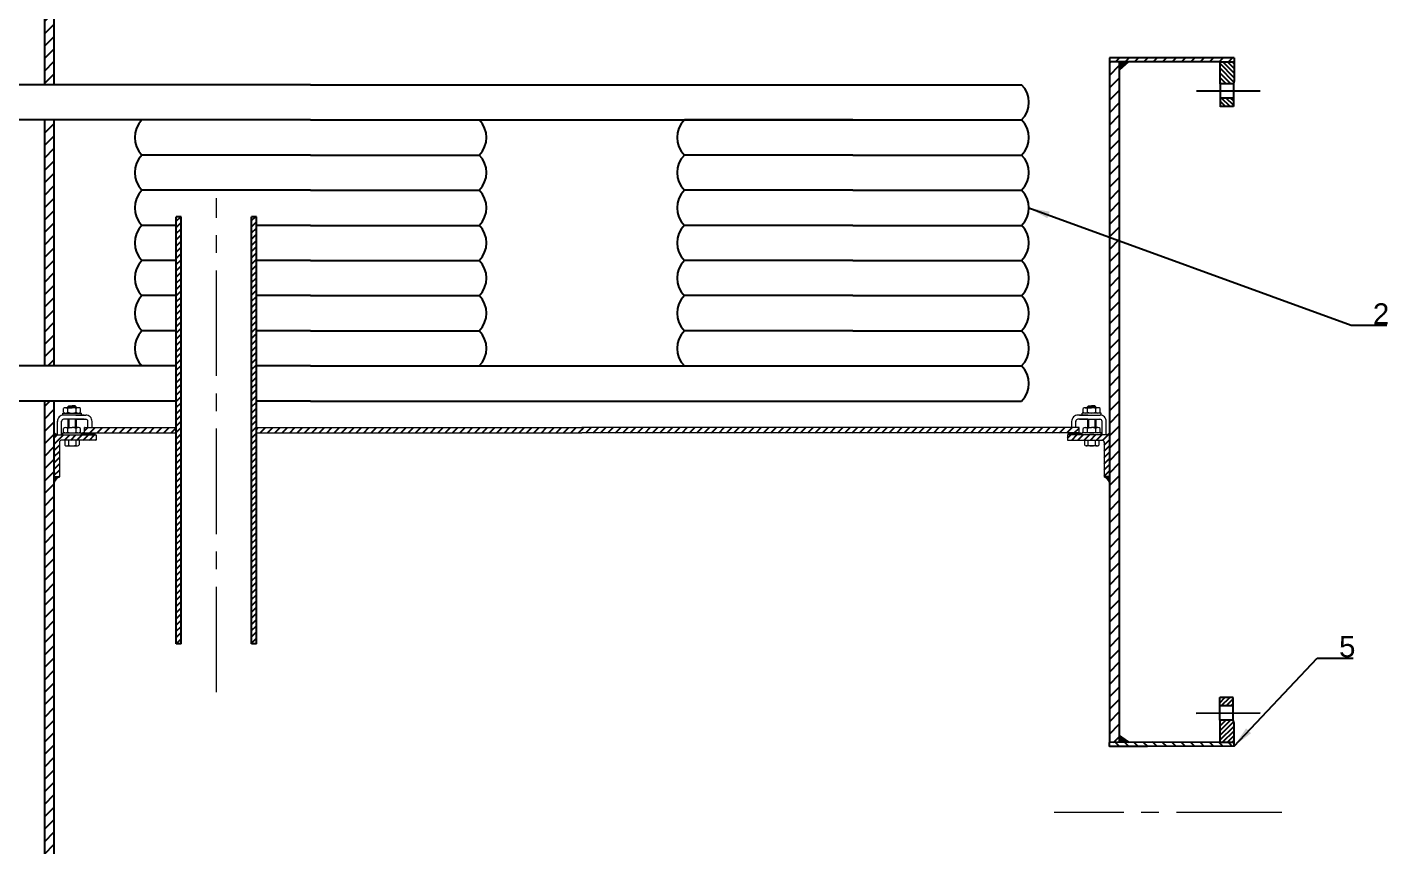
# Model space of a CAD drawing. Header units: inches. Extents: x 102447 to 288095, y 37526 to 105682.
# Drawn here: x 131247 to 133181, y 87796 to 88961 of the extents above; entities that cross this region are included whole.
import ezdxf

# ---------------------------------------------------------------- set-up
doc = ezdxf.new("R2010")
doc.units = ezdxf.units.IN
doc.header["$LTSCALE"] = 200
doc.header["$MEASUREMENT"] = 0
doc.linetypes.add('ACAD_ISO04W100', pattern=[30, 24, -3, 0, -3])
doc.linetypes.add('CENTER2', pattern=[1.125, 0.75, -0.125, 0.125, -0.125])
for name, color, linetype in [('d', 6, 'Continuous'), ('EQUIP', 3, 'Continuous'), ('Layer1', 5, 'ACAD_ISO04W100')]:
    doc.layers.add(name, color=color, linetype=linetype)
doc.layers.add('KI HIEU', color=40, linetype='Continuous', lineweight=25)
doc.layers.add('tam', color=211, linetype='CENTER2', lineweight=18)
doc.styles.get("Standard").update_dxf_attribs({"font": 'Font - TrueType - Arial.ttf'})
doc.dimstyles.get("Standard").update_dxf_attribs({"dimtxt": 30, "dimasz": 30, "dimexe": 0.18, "dimexo": 0.0625, "dimgap": 1, "dimtad": 1, "dimtoh": 1, "dimdec": 0, "dimzin": 0, "dimdsep": 46, "dimtxsty": 'Standard', "dimcen": 0.09, "dimadec": 0, "dimazin": 0, "dimtfac": 1, "dimtdec": 0, "dimtofl": 0, "dimtmove": 0, "dimatfit": 3, "dimfxl": 1, "dimtolj": 1, "dimtzin": 0, "dimarcsym": 0})
pattern_1 = [(45, (80692.938, 71634.8885), (-5.2614979, 5.2614979), [])]
pattern_2 = [(180, (137058.7397, 88225.3428), (-1.48817634, 1.48817634), [1.48817634, -1.48817634]), (180, (137058.7397, 88225.9009), (-1.48817634, 1.48817634), [1.48817634, -1.48817634]), (180, (137058.7397, 88226.459), (-1.48817634, 1.48817634), [1.48817634, -1.48817634]), (90, (137058.5537, 88226.645), (1.48817634, 1.48817634), [1.48817634, -1.48817634]), (90, (137057.9956, 88226.645), (1.48817634, 1.48817634), [1.48817634, -1.48817634]), (90, (137057.4375, 88226.645), (1.48817634, 1.48817634), [1.48817634, -1.48817634])]
pattern_3 = [(45, (-22867.8104, 743.9895), (-4.41941738, 4.41941738), [])]
pattern_4 = [(45.138745, (117869.081, 44331.7063), (3.34913193, -3.33295084), [])]
pattern_5 = [(315, (117763.843, 132486.6945), (3.3410512, 3.3410512), [])]

# ---------------------------------------------------------------- blocks, each defined once
blk = doc.blocks.new('*D80')
at = {"layer": 'Defpoints', "color": 0, "transparency": 16777216}
for p in [(130614.5, 90011.5), (131933.4, 90011.5), (131271.5, 82674.2)]:
    blk.add_point(p, dxfattribs=at)
at = {"layer": 'EQUIP', "color": 0, "lineweight": -2, "transparency": 16777216}
for p, q in [((131933.3, 90011.5), (130614.3, 90011.5)), ((130614.5, 82704.2), (130614.5, 89981.5)), ((131271.4, 82674.2), (130614.3, 82674.2))]:
    blk.add_line(p, q, dxfattribs=at)
at = {"layer": 'EQUIP', "color": 0, "transparency": 16777216}
for points in [[(130609.5, 89981.5), (130619.5, 89981.5), (130614.5, 90011.5)], [(130609.5, 82704.2), (130619.5, 82704.2), (130614.5, 82674.2)]]:
    blk.add_solid(points, dxfattribs=at)
at = {"layer": 'EQUIP', "color": 0, "transparency": 16777216, "insert": (130598.2, 86342.8), "char_height": 30, "attachment_point": 5, "rotation": 90}
blk.add_mtext('\\A1;7000', dxfattribs=at)

msp = doc.modelspace()

# ---------------------------------------------------------------- hatches: boundary and pattern name
h = msp.add_hatch()
h.set_pattern_fill('ANSI31', color=256, scale=100)
h.paths.add_polyline_path([(131285.4, 89622.2), (131271.5, 89622.2), (131271.5, 89411), (131285.4, 89411)])
edge = h.paths.add_edge_path()
edge.add_ellipse((132035.5, 89663.9), major_axis=(-750, 0), ratio=0.448962, start_angle=277.687, end_angle=360, ccw=False)
edge.add_ellipse((132035.5, 89663.9), major_axis=(-750, 0), ratio=0.448962, start_angle=277.0203, end_angle=277.687, ccw=False)
edge.add_line((131943.8, 89998.1), (131943.8, 90012.1))
edge.add_ellipse((132035.5, 89663.9), major_axis=(-764, 0), ratio=0.459033, start_angle=276.8965, end_angle=278.4704)
edge.add_ellipse((132035.5, 89663.9), major_axis=(-764, 0), ratio=0.459033, start_angle=278.4704, end_angle=360)
edge.add_line((131271.5, 89663.9), (131271.5, 89629.6))
edge.add_line((131271.5, 89629.6), (131285.4, 89629.6))
edge.add_line((131285.4, 89629.6), (131285.5, 89663.9))
h.paths.add_polyline_path([(131285.4, 89330.3), (131271.5, 89330.3), (131271.5, 88878.7), (131285.4, 88878.7)])
edge = h.paths.add_edge_path()
edge.add_ellipse((132035.5, 89663.9), major_axis=(-764, 0), ratio=0.459033, start_angle=180, end_angle=260.163)
edge.add_line((132166.1, 90009.5), (132152.3, 90010.5))
edge.add_ellipse((132035.5, 89663.9), major_axis=(-764, 0), ratio=0.459033, start_angle=261.2071, end_angle=261.8656)
edge.add_line((132143.6, 90011.1), (132143.6, 89997.1))
edge.add_ellipse((132035.5, 89663.9), major_axis=(-750, 0), ratio=0.448962, start_angle=180.0325, end_angle=261.7089, ccw=False)
edge.add_line((132785.5, 89664.1), (132785.5, 89629.6))
edge.add_line((132785.5, 89629.6), (132799.6, 89629.6))
edge.add_line((132799.6, 89629.6), (132799.6, 89663.9))
h.paths.add_polyline_path([(132799.6, 89622.2), (132785.5, 89622.2), (132785.6, 89111.2), (132799.6, 89111.3)])
h.paths.add_polyline_path([(132799.6, 88911.4), (132785.6, 88911.4), (132785.6, 87943.2), (132799.6, 87943.3)])
h.paths.add_polyline_path([(131285.4, 88828.7), (131271.5, 88828.7), (131271.5, 88478.7), (131285.4, 88478.7)])
h.paths.add_polyline_path([(131285.4, 88428.7), (131271.5, 88428.7), (131271.5, 87248.3), (131285.4, 87248.3)])
h.paths.add_polyline_path([(132799.6, 87743.4), (132785.6, 87743.4), (132785.6, 86684.6), (132799.6, 86684.6)])
at = {"linetype": 'Continuous'}
for points in [[(132799.7, 88899.8), (132812.5, 88911.4), (132799.5, 88911.4)], [(132799.6, 87954.7), (132799.5, 87943.2), (132816.1, 87943.2)]]:
    msp.add_hatch(color=0, dxfattribs=at).paths.add_polyline_path(points)
h = msp.add_hatch()
h.set_pattern_fill('ANSI31', color=256, scale=50)
h.set_pattern_definition([(45, (-22867.8104, 1152.9185), (-4.41941738, 4.41941738), [])])
h.paths.add_polyline_path([(131573, 88483.4), (131573, 88691), (131566, 88691), (131566, 88083.5), (131573, 88083.5)])
h.paths.add_polyline_path([(131466, 88691), (131459, 88691), (131459, 88083.5), (131466, 88083.5)])
h.paths.add_polyline_path([(132505, 87220.4), (132498, 87220.4), (132498, 86885), (132505, 86885)])
h.paths.add_polyline_path([(132612, 87220.4), (132605, 87220.4), (132605, 86885), (132612, 86885)])
h.paths.add_polyline_path([(131573, 86015.9), (131566, 86015.9), (131566, 85680.6), (131573, 85680.6)])
h.paths.add_polyline_path([(131466, 86015.9), (131459, 86015.9), (131459, 85680.6), (131466, 85680.6)])
h.paths.add_polyline_path([(132505, 84817), (132498, 84817), (132498, 84709.8, 0.008634), (132505, 84707.7)])
h.paths.add_polyline_path([(132612, 84817), (132605, 84817), (132605, 84704.3, 0.008482), (132612, 84705.9)])
h.paths.add_polyline_path([(132612, 84705.9, -0.008482), (132605, 84704.3), (132605, 84481.6), (132612, 84481.6)])
h.paths.add_polyline_path([(132505, 84707.7, -0.008634), (132498, 84709.8), (132498, 84481.6), (132505, 84481.6)])
h.paths.add_polyline_path([(131466, 86188), (131459, 86188), (131459, 86015.9), (131466, 86015.9)])
h.paths.add_polyline_path([(131573, 86188), (131566, 86188), (131566, 86015.9), (131573, 86015.9)])
h.paths.add_polyline_path([(132612, 84989.1), (132605, 84989.1), (132605, 84817), (132612, 84817)])
h.paths.add_polyline_path([(132505, 84989.1), (132498, 84989.1), (132498, 84817), (132505, 84817)])
h.paths.add_polyline_path([(132505, 87392.5), (132498, 87392.5), (132498, 87220.4), (132505, 87220.4)])
h.paths.add_polyline_path([(132612, 87392.5), (132605, 87392.5), (132605, 87220.4), (132612, 87220.4)])
at = {"linetype": 'Continuous', "lineweight": 9}
for points in [[(131288.6, 88380.6), (131285.6, 88383.5), (131285.6, 88380.6)], [(132782.6, 88380.6), (132785.6, 88383.5), (132785.6, 88380.6)]]:
    msp.add_hatch(color=0, dxfattribs=at).paths.add_polyline_path(points)
h = msp.add_hatch()
h.set_pattern_fill('ANSI31', color=6, scale=50)
h.set_pattern_definition(pattern_3)
h.paths.add_polyline_path([(131285.6, 88380.6), (131288.6, 88380.6), (131345.1, 88380.6), (131345.1, 88373.1), (131296.4, 88373.1, 0.500433), (131293, 88369.8), (131293, 88321), (131285.6, 88321)])
h = msp.add_hatch(dxfattribs=at)
h.set_pattern_fill('EARTH', color=0, scale=5.952705, style=0)
h.set_pattern_definition(pattern_2)
edge = h.paths.add_edge_path()
edge.add_line((131325.8, 88380.6), (131325.8, 88383.5))
edge.add_line((131325.8, 88383.5), (131343.6, 88383.5))
edge.add_line((131343.6, 88380.6), (131343.6, 88383.5))
edge.add_line((131288.6, 88380.6), (131345.1, 88380.6))
h = msp.add_hatch(dxfattribs=at)
h.set_pattern_fill('EARTH', color=0, scale=5.952705, style=0)
h.set_pattern_definition(pattern_2)
edge = h.paths.add_edge_path()
edge.add_line((132745.4, 88380.6), (132745.4, 88383.5))
edge.add_line((132745.4, 88383.5), (132727.5, 88383.5))
edge.add_line((132727.5, 88380.6), (132727.5, 88383.5))
edge.add_line((132782.6, 88380.6), (132726, 88380.6))
h = msp.add_hatch()
h.set_pattern_fill('ANSI31', color=6, scale=50)
h.set_pattern_definition(pattern_3)
h.paths.add_polyline_path([(132785.6, 88380.6), (132782.6, 88380.6), (132726, 88380.6), (132726, 88373.1), (132774.7, 88373.1, -0.500433), (132778.1, 88369.8), (132778.1, 88321), (132785.6, 88321)])
h = msp.add_hatch(color=0, dxfattribs=at)
edge = h.paths.add_edge_path()
edge.add_line((131285.6, 88321), (131293, 88321))
edge.add_arc((131298.2, 88308.6), 13.5, 472.588, 519.1892)
edge.add_line((131285.6, 88313.4), (131285.6, 88321))
h = msp.add_hatch(color=0, dxfattribs=at)
edge = h.paths.add_edge_path()
edge.add_line((132785.6, 88321), (132778.1, 88321))
edge.add_arc((132772.9, 88308.6), 13.5, 20.8108, 67.412, ccw=False)
edge.add_line((132785.6, 88313.4), (132785.6, 88321))
at = {"layer": 'd', "linetype": 'ByBlock'}
h = msp.add_hatch(dxfattribs=at)
h.set_pattern_fill('ANSI31', color=256, scale=75.599358, style=0)
h.set_pattern_definition([(45, (117767.623, 132486.6945), (-6.6821024, 6.6821024), [])])
h.paths.add_polyline_path([(132942.9, 88911.4), (132837.3, 88911.4), (132812.5, 88911.4), (132785.7, 88911.4), (132785.7, 88917.1), (132837.3, 88917.1), (132963.1, 88917.1), (132963.1, 88911.4)])
edge = h.paths.add_edge_path(flags=16)
edge.add_line((132785.7, 88911.4), (132812.5, 88911.4))
at = {"layer": 'd'}
h = msp.add_hatch(dxfattribs=at)
h.set_pattern_fill('ANSI31', color=256, scale=37.799679, angle=-90, style=0)
h.set_pattern_definition(pattern_5)
h.paths.add_polyline_path([(132942.9, 88879.9), (132942.9, 88911.4), (132963.1, 88911.4), (132963.1, 88884.3), (132961.8, 88879.9)])
h = msp.add_hatch(dxfattribs=at)
h.set_pattern_fill('ANSI31', color=256, scale=37.799679, angle=-90, style=0)
h.set_pattern_definition(pattern_5)
h.paths.add_polyline_path([(132942.9, 88859.8), (132942.9, 88847.8), (132961.8, 88847.8), (132961.8, 88859.8)])
at = {"layer": 'd', "linetype": 'ByBlock'}
h = msp.add_hatch(dxfattribs=at)
h.set_pattern_fill('ANSI31', color=256, scale=59.527054, style=0)
h.set_pattern_definition(pattern_1)
edge = h.paths.add_edge_path()
edge.add_line((131328.8, 88391), (131328.7, 88391))
h.paths.add_polyline_path([(131459, 88383.5), (131459, 88391), (131328.7, 88391), (131328.7, 88383.5)])
h.paths.add_polyline_path([(131573, 88391), (131573, 88383.5), (132035.6, 88383.5), (132035.6, 88391)])
h = msp.add_hatch(dxfattribs=at)
h.set_pattern_fill('ANSI31', color=256, scale=59.527054, style=0)
h.set_pattern_definition(pattern_1)
edge = h.paths.add_edge_path()
edge.add_line((132742.3, 88391), (132742.4, 88391))
h.paths.add_polyline_path([(132035.6, 88391), (132035.6, 88383.5), (132742.4, 88383.5), (132742.4, 88391)])
at = {"layer": 'd'}
h = msp.add_hatch(dxfattribs=at)
h.set_pattern_fill('ANSI31', color=256, scale=37.799679, angle=-90, style=0)
h.set_pattern_definition(pattern_4)
h.paths.add_polyline_path([(132942.5, 87995.3), (132942.4, 88007.2), (132961.3, 88007.3), (132961.4, 87995.3)])
h = msp.add_hatch(dxfattribs=at)
h.set_pattern_fill('ANSI31', color=256, scale=37.799679, angle=-90, style=0)
h.set_pattern_definition(pattern_4)
h.paths.add_polyline_path([(132942.5, 87975.1), (132942.6, 87943.6), (132962.7, 87943.7), (132962.7, 87970.7), (132961.4, 87975.1)])
at = {"layer": 'd', "linetype": 'ByBlock'}
h = msp.add_hatch(dxfattribs=at)
h.set_pattern_fill('ANSI31', color=256, scale=75.599358, style=0)
h.set_pattern_definition([(315.138745, (117872.861, 44331.715), (-6.6659017, -6.6982639), [])])
h.paths.add_polyline_path([(132942.6, 87943.6), (132837, 87943.3), (132812.2, 87943.3), (132785.6, 87943.2), (132785.6, 87937.6), (132837, 87937.7), (132962.8, 87938), (132962.7, 87943.7)])
edge = h.paths.add_edge_path(flags=17)
edge.add_line((132785.6, 87943.2), (132812.2, 87943.3))

# ---------------------------------------------------------------- linework, layer by layer
for p, q in [((131271.5, 89330.3), (131271.5, 88878.7)), ((131285.4, 88878.7), (131285.4, 89339.2)), ((132799.6, 88911.4), (132799.6, 87943.3)), ((131649.9, 88878.7), (131186.2, 88878.7)), ((131649.9, 88878.7), (132660.6, 88878.7)), ((131410.3, 88828.7), (131186.2, 88828.7)), ((131271.5, 88828.7), (131271.5, 88478.7)), ((131285.4, 88478.7), (131285.4, 88828.7)), ((131649.9, 88828.7), (131410.3, 88828.7)), ((131649.9, 88828.7), (132660.6, 88828.7)), ((132420.9, 88828.7), (132181.3, 88828.7)), ((132420.9, 88828.7), (132660.6, 88828.7)), ((131649.9, 88778.7), (131410.3, 88778.7)), ((131649.9, 88778.7), (131889.6, 88778.7)), ((132420.9, 88778.7), (132181.3, 88778.7)), ((132420.9, 88778.7), (132660.6, 88778.7)), ((131649.9, 88728.7), (131410.3, 88728.7)), ((131649.9, 88728.7), (131889.6, 88728.7)), ((132420.9, 88728.7), (132181.3, 88728.7)), ((132420.9, 88728.7), (132660.6, 88728.7)), ((131459, 88083.5), (131459, 88691)), ((131466, 88691), (131459, 88691)), ((131466, 88083.5), (131466, 88691)), ((131566, 88083.5), (131566, 88691)), ((131573, 88691), (131566, 88691)), ((131573, 88391), (131573, 88691)), ((131459, 88678.7), (131410.3, 88678.7)), ((131649.9, 88678.7), (131573, 88678.7)), ((131649.9, 88678.7), (131889.6, 88678.7)), ((132420.9, 88678.7), (132181.3, 88678.7)), ((132420.9, 88678.7), (132660.6, 88678.7)), ((131459, 88628.7), (131410.3, 88628.7)), ((131649.9, 88628.7), (131573, 88628.7)), ((131649.9, 88628.7), (131889.6, 88628.7)), ((132420.9, 88628.7), (132181.3, 88628.7)), ((132420.9, 88628.7), (132660.6, 88628.7)), ((131459, 88578.7), (131410.3, 88578.7)), ((131649.9, 88578.7), (131573, 88578.7)), ((131649.9, 88578.7), (131889.6, 88578.7)), ((132420.9, 88578.7), (132181.3, 88578.7)), ((132420.9, 88578.7), (132660.6, 88578.7)), ((131459, 88528.7), (131410.3, 88528.7)), ((131649.9, 88528.7), (131573, 88528.7)), ((131649.9, 88528.7), (131889.6, 88528.7)), ((132420.9, 88528.7), (132181.3, 88528.7)), ((132420.9, 88528.7), (132660.6, 88528.7)), ((131459, 88478.7), (131186.2, 88478.7)), ((131573, 88083.5), (131573, 88483.4)), ((131649.9, 88478.7), (131573, 88478.7)), ((131649.9, 88478.7), (132660.6, 88478.7)), ((131459, 88428.7), (131186.2, 88428.7)), ((131271.5, 88428.7), (131271.5, 87248.3)), ((131285.4, 87248.3), (131285.4, 88428.7)), ((131649.9, 88428.7), (131573, 88428.7)), ((131649.9, 88428.7), (132660.6, 88428.7)), ((131466, 88083.5), (131459, 88083.5)), ((131573, 88083.5), (131566, 88083.5)), ((132785.6, 87937.6), (132785.6, 87943.2))]:
    msp.add_line(p, q)
at = {"color": 0, "linetype": 'Continuous'}
for p, q in [((132963.1, 88917.1), (132785.6, 88917.1)), ((132785.6, 88917.1), (132785.6, 87943.2)), ((132963.1, 88917.1), (132963.1, 88911.4)), ((132942.9, 88911.4), (132785.6, 88911.4)), ((132798.9, 88911.4), (132812.5, 88911.4)), ((132798.9, 88911.4), (132812.5, 88911.4)), ((132799.7, 88899.8), (132812.5, 88911.4)), ((132942.9, 88911.4), (132963.1, 88911.4)), ((132942.9, 88879.9), (132942.9, 88911.4)), ((132963.1, 88911.4), (132963.1, 88884.3)), ((132961.8, 88879.9), (132942.9, 88879.9)), ((132942.9, 88879.9), (132942.9, 88859.8)), ((132963.1, 88884.3), (132961.8, 88879.9)), ((132961.8, 88879.9), (132961.8, 88859.8)), ((132961.8, 88859.8), (132942.9, 88859.8)), ((132942.9, 88859.8), (132942.9, 88847.8)), ((132961.8, 88859.8), (132961.8, 88847.8)), ((132961.8, 88847.8), (132942.9, 88847.8)), ((132961.3, 88007.3), (132942.4, 88007.2)), ((132942.5, 87995.3), (132942.4, 88007.2)), ((132961.4, 87995.3), (132961.3, 88007.3)), ((132961.4, 87995.3), (132942.5, 87995.3)), ((132942.5, 87975.1), (132942.5, 87995.3)), ((132961.4, 87975.1), (132961.4, 87995.3)), ((132961.4, 87975.1), (132942.5, 87975.1)), ((132942.5, 87975.1), (132942.6, 87943.6)), ((132962.7, 87970.7), (132961.4, 87975.1)), ((132962.7, 87943.7), (132962.7, 87970.7)), ((132942.6, 87943.6), (132785.6, 87943.2)), ((132962.8, 87938), (132785.6, 87937.6)), ((132839.8, 87937.7), (132785.6, 87937.6)), ((132847.5, 87943.4), (132812.2, 87943.3)), ((132942.6, 87943.6), (132962.7, 87943.7)), ((132962.8, 87938), (132962.7, 87943.7))]:
    msp.add_line(p, q, dxfattribs=at)
at = {"color": 0, "linetype": 'Continuous', "lineweight": 9}
for p, q in [((131298.8, 88413), (131298.8, 88418.1)), ((131301.8, 88419.3), (131304.8, 88419.3)), ((131304.8, 88419.3), (131310.9, 88419.3)), ((131304.8, 88413), (131304.8, 88418.1)), ((131306.4, 88422.2), (131304.9, 88420.8)), ((131304.9, 88420.8), (131310.9, 88420.8)), ((131304.9, 88419.3), (131304.9, 88420.8)), ((131306.4, 88422.2), (131310.9, 88422.2)), ((131306.4, 88419.3), (131306.4, 88420.8)), ((131315.3, 88422.2), (131310.9, 88422.2)), ((131316.9, 88420.8), (131310.9, 88420.8)), ((131316.9, 88419.3), (131310.9, 88419.3)), ((131316.9, 88420.8), (131315.3, 88422.2)), ((131315.3, 88419.3), (131315.3, 88420.8)), ((131316.8, 88419.3), (131316.8, 88420.8)), ((131319.9, 88419.3), (131316.9, 88419.3)), ((131316.9, 88413), (131316.9, 88418.1)), ((131322.9, 88413), (131322.9, 88418.1)), ((132748.2, 88413), (132748.2, 88418.1)), ((132751.2, 88419.3), (132754.2, 88419.3)), ((132754.2, 88420.8), (132755.8, 88422.2)), ((132754.2, 88420.8), (132760.3, 88420.8)), ((132754.2, 88419.3), (132760.3, 88419.3)), ((132754.2, 88413), (132754.2, 88418.1)), ((132754.3, 88419.3), (132754.3, 88420.8)), ((132755.8, 88422.2), (132760.3, 88422.2)), ((132755.8, 88419.3), (132755.8, 88420.8)), ((132764.7, 88422.2), (132760.3, 88422.2)), ((132766.2, 88420.8), (132760.3, 88420.8)), ((132766.3, 88419.3), (132760.3, 88419.3)), ((132764.7, 88422.2), (132766.2, 88420.8)), ((132764.7, 88419.3), (132764.7, 88420.8)), ((132766.2, 88419.3), (132766.2, 88420.8)), ((132769.3, 88419.3), (132766.3, 88419.3)), ((132766.3, 88413), (132766.3, 88418.1)), ((132772.3, 88413), (132772.3, 88418.1)), ((131290, 88396.3), (131290, 88400.2)), ((131290, 88383.5), (131290, 88396.3)), ((131296, 88396.9), (131296, 88400.1)), ((131296, 88383.5), (131296, 88396.9)), ((131297.5, 88408.8), (131297.5, 88411.8)), ((131297.5, 88411.8), (131298.8, 88411.8)), ((131328, 88408.8), (131298.7, 88408.8)), ((131328, 88402.9), (131298.7, 88402.9)), ((131298.8, 88411.8), (131304.8, 88411.8)), ((131304.8, 88411.8), (131310.9, 88411.8)), ((131304.8, 88402.9), (131304.8, 88391)), ((131306.4, 88402.9), (131306.4, 88391)), ((131310.9, 88411.8), (131324.3, 88411.8)), ((131315.3, 88402.9), (131315.3, 88391)), ((131316, 88408.8), (131330.6, 88408.8)), ((131316, 88402.9), (131330.6, 88402.9)), ((131316.8, 88402.9), (131316.8, 88391)), ((131324.3, 88408.8), (131324.3, 88411.8)), ((131333.3, 88396.9), (131333.3, 88400.1)), ((131333.3, 88391), (131333.3, 88396.9)), ((131339.3, 88396.3), (131339.3, 88400.2)), ((131339.3, 88391), (131339.3, 88396.3)), ((132731.9, 88396.3), (132731.9, 88400.2)), ((132731.9, 88391), (132731.9, 88396.3)), ((132737.8, 88396.9), (132737.8, 88400.1)), ((132737.8, 88391), (132737.8, 88396.9)), ((132755.1, 88408.8), (132740.6, 88408.8)), ((132755.1, 88402.9), (132740.6, 88402.9)), ((132743.2, 88408.8), (132772.4, 88408.8)), ((132743.2, 88402.9), (132772.4, 88402.9)), ((132746.9, 88408.8), (132746.9, 88411.8)), ((132760.3, 88411.8), (132746.9, 88411.8)), ((132754.3, 88402.9), (132754.3, 88391)), ((132755.8, 88402.9), (132755.8, 88391)), ((132766.3, 88411.8), (132760.3, 88411.8)), ((132764.7, 88402.9), (132764.7, 88391)), ((132772.3, 88411.8), (132766.3, 88411.8)), ((132766.3, 88402.9), (132766.3, 88391)), ((132773.7, 88411.8), (132772.3, 88411.8)), ((132773.7, 88408.8), (132773.7, 88411.8)), ((132775.2, 88396.9), (132775.2, 88400.1)), ((132775.2, 88383.5), (132775.2, 88396.9)), ((132781.1, 88396.3), (132781.1, 88400.2)), ((132781.1, 88383.5), (132781.1, 88396.3)), ((131288.6, 88380.6), (131285.6, 88383.5)), ((131285.6, 88380.6), (131288.6, 88380.6)), ((131285.6, 88380.6), (131288.6, 88380.6)), ((131288.6, 88380.6), (131345.1, 88380.6)), ((131290, 88380.6), (131290, 88383.5)), ((131296, 88380.6), (131296, 88383.5)), ((131297.5, 88383.5), (131298.8, 88383.5)), ((131297.5, 88380.6), (131297.5, 88383.5)), ((131298.8, 88384.7), (131298.8, 88389.8)), ((131298.8, 88383.5), (131304.8, 88383.5)), ((131301.8, 88391), (131304.8, 88391)), ((131304.8, 88391), (131310.9, 88391)), ((131304.8, 88384.7), (131304.8, 88389.8)), ((131304.8, 88383.5), (131310.9, 88383.5)), ((131316.9, 88391), (131310.9, 88391)), ((131310.9, 88383.5), (131324.3, 88383.5)), ((131319.9, 88391), (131316.9, 88391)), ((131316.9, 88384.7), (131316.9, 88389.8)), ((131322.9, 88384.7), (131322.9, 88389.8)), ((131324.3, 88380.6), (131324.3, 88383.5)), ((131325.8, 88380.6), (131325.8, 88383.5)), ((131328.7, 88383.5), (131328.7, 88391)), ((131328.7, 88391), (131343.6, 88391)), ((131328.7, 88383.5), (131343.6, 88383.5)), ((131343.6, 88391), (131459, 88391)), ((131343.6, 88383.5), (131459, 88383.5)), ((131343.6, 88380.6), (131343.6, 88383.5)), ((131345.1, 88380.6), (131345.1, 88373.1)), ((131573, 88391), (132035.6, 88391)), ((131573, 88383.5), (132035.6, 88383.5)), ((132727.5, 88391), (132035.6, 88391)), ((132727.5, 88383.5), (132035.6, 88383.5)), ((132726, 88380.6), (132726, 88373.1)), ((132782.6, 88380.6), (132726, 88380.6)), ((132742.4, 88391), (132727.5, 88391)), ((132742.4, 88383.5), (132727.5, 88383.5)), ((132727.5, 88380.6), (132727.5, 88383.5)), ((132742.4, 88383.5), (132742.4, 88391)), ((132745.4, 88380.6), (132745.4, 88383.5)), ((132746.9, 88380.6), (132746.9, 88383.5)), ((132760.3, 88383.5), (132746.9, 88383.5)), ((132748.2, 88384.7), (132748.2, 88389.8)), ((132751.2, 88391), (132754.2, 88391)), ((132754.2, 88391), (132760.3, 88391)), ((132754.2, 88384.7), (132754.2, 88389.8)), ((132766.3, 88391), (132760.3, 88391)), ((132766.3, 88383.5), (132760.3, 88383.5)), ((132769.3, 88391), (132766.3, 88391)), ((132766.3, 88384.7), (132766.3, 88389.8)), ((132772.3, 88383.5), (132766.3, 88383.5)), ((132772.3, 88384.7), (132772.3, 88389.8)), ((132773.7, 88383.5), (132772.3, 88383.5)), ((132773.7, 88380.6), (132773.7, 88383.5)), ((132775.2, 88380.6), (132775.2, 88383.5)), ((132781.1, 88380.6), (132781.1, 88383.5)), ((132782.6, 88380.6), (132785.6, 88383.5)), ((132785.6, 88380.6), (132782.6, 88380.6)), ((132785.6, 88380.6), (132782.6, 88380.6)), ((131293, 88370.6), (131293, 88321)), ((131345.1, 88373.1), (131295.5, 88373.1)), ((131300.6, 88373.1), (131300.6, 88366.1)), ((131303.2, 88364.9), (131305.7, 88364.9)), ((131305.7, 88373.1), (131305.7, 88366.1)), ((131305.7, 88364.9), (131310.9, 88364.9)), ((131310.9, 88364.9), (131316, 88364.9)), ((131316, 88373.1), (131316, 88366.1)), ((131316, 88364.9), (131318.5, 88364.9)), ((131321.1, 88373.1), (131321.1, 88366.3)), ((132726, 88373.1), (132775.6, 88373.1)), ((132750, 88373.1), (132750, 88366.3)), ((132755.1, 88364.9), (132752.6, 88364.9)), ((132755.1, 88373.1), (132755.1, 88366.1)), ((132760.3, 88364.9), (132755.1, 88364.9)), ((132765.4, 88364.9), (132760.3, 88364.9)), ((132765.4, 88373.1), (132765.4, 88366.1)), ((132768, 88364.9), (132765.4, 88364.9)), ((132770.5, 88373.1), (132770.5, 88366.1)), ((132778.1, 88370.6), (132778.1, 88321)), ((131285.6, 88321), (131293, 88321)), ((131285.6, 88321), (131293, 88321)), ((132785.6, 88321), (132778.1, 88321)), ((132785.6, 88321), (132778.1, 88321))]:
    msp.add_line(p, q, dxfattribs=at)
at = {"linetype": 'Continuous', "lineweight": 9}
for p, q in [((131328.7, 88383.5), (131325.8, 88383.5)), ((131328.8, 88391), (131328.7, 88391)), ((132742.3, 88391), (132742.4, 88391)), ((132742.4, 88383.5), (132745.4, 88383.5))]:
    msp.add_line(p, q, dxfattribs=at)
at = {"linetype": 'Continuous'}
for p, q in [((131285.6, 88321), (131293, 88321)), ((132785.6, 88321), (132778.1, 88321))]:
    msp.add_line(p, q, dxfattribs=at)
for centre, start, end in [((132635.6, 88853.7), 315, 45), ((131435.3, 88803.7), 135, 225), ((131864.6, 88803.7), 315, 45), ((132206.3, 88803.7), 135, 225), ((132635.6, 88803.7), 315, 45), ((131435.3, 88753.7), 135, 225), ((131864.6, 88753.7), 315, 45), ((132206.3, 88753.7), 135, 225), ((132635.6, 88753.7), 315, 45), ((131435.3, 88703.7), 135, 225), ((131864.6, 88703.7), 315, 45), ((132206.3, 88703.7), 135, 225), ((132635.6, 88703.7), 315, 45), ((131435.3, 88653.7), 135, 225), ((131864.6, 88653.7), 315, 45), ((132206.3, 88653.7), 135, 225), ((132635.6, 88653.7), 315, 45), ((131435.3, 88603.7), 135, 225), ((131864.6, 88603.7), 315, 45), ((132206.3, 88603.7), 135, 225), ((132635.6, 88603.7), 315, 45), ((131435.3, 88553.7), 135, 225), ((131864.6, 88553.7), 315, 45), ((132206.3, 88553.7), 135, 225), ((132635.6, 88553.7), 315, 45), ((131435.3, 88503.7), 135, 225), ((131864.6, 88503.7), 315, 45), ((132206.3, 88503.7), 135, 225), ((132635.6, 88503.7), 315, 45), ((132635.6, 88453.7), 315, 45)]:
    msp.add_arc(centre, 35.4, start, end)
at = {"color": 0, "linetype": 'Continuous', "lineweight": 9}
for centre, radius, start, end in [((131301.8, 88414.9), 4.41, 46.8858, 133.1142), ((131301.8, 88416.2), 4.41, 226.8858, 313.1142), ((131319.9, 88414.9), 4.41, 46.8858, 133.1142), ((131319.9, 88416.2), 4.41, 226.8858, 313.1142), ((132751.2, 88414.9), 4.41, 46.8858, 133.1142), ((132751.2, 88416.2), 4.41, 226.8858, 313.1142), ((132769.3, 88414.9), 4.41, 46.8858, 133.1142), ((132769.3, 88416.2), 4.41, 226.8858, 313.1142), ((131299, 88399.9), 8.93, 89.9475, 180.8309), ((131299, 88399.9), 2.98, 88.2597, 180.1031), ((131330.3, 88399.9), 2.98, 359.8969, 91.7403), ((131330.3, 88399.9), 8.93, 359.1691, 90.0525), ((132740.8, 88399.9), 8.93, 89.9475, 180.8309), ((132740.8, 88399.9), 2.98, 88.2597, 180.1031), ((132772.2, 88399.9), 2.98, 359.8969, 91.7403), ((132772.2, 88399.9), 8.93, 359.1691, 90.0525), ((131301.8, 88386.6), 4.41, 46.8858, 133.1142), ((131301.8, 88388), 4.41, 226.8858, 313.1142), ((131319.9, 88386.6), 4.41, 46.8858, 133.1142), ((131319.9, 88388), 4.41, 226.8858, 313.1142), ((132751.2, 88386.6), 4.41, 46.8858, 133.1142), ((132751.2, 88388), 4.41, 226.8858, 313.1142), ((132769.3, 88386.6), 4.41, 46.8858, 133.1142), ((132769.3, 88388), 4.41, 226.8858, 313.1142), ((131296, 88370.2), 2.98, 80.9162, 187.2558), ((131303.2, 88368.3), 3.36, 220.2393, 319.7607), ((131310.9, 88376.6), 11.7, 243.8895, 296.1105), ((131318.5, 88368.2), 3.21, 218.9668, 325.3851), ((132752.6, 88368.2), 3.21, 214.6149, 321.0332), ((132760.3, 88376.6), 11.7, 243.8895, 296.1105), ((132768, 88368.3), 3.36, 220.2393, 319.7607), ((132775.2, 88370.2), 2.98, 352.7442, 99.0838), ((131298.2, 88308.6), 13.5, 112.588, 159.1892), ((132772.9, 88308.6), 13.5, 20.8108, 67.412)]:
    msp.add_arc(centre, radius, start, end, dxfattribs=at)
at = {"linetype": 'Continuous', "lineweight": 9}
for centre, start, end in [((131310.9, 88403.4), 67.6523, 112.3477), ((131310.9, 88427.7), 247.6523, 292.3477), ((132760.3, 88403.4), 67.6523, 112.3477), ((132760.3, 88427.7), 247.6523, 292.3477), ((131310.9, 88375.1), 67.6523, 112.3477), ((131310.9, 88399.4), 247.6523, 292.3477), ((132760.3, 88375.1), 67.6523, 112.3477), ((132760.3, 88399.4), 247.6523, 292.3477)]:
    msp.add_arc(centre, 15.9, start, end, dxfattribs=at)
at = {"layer": 'Layer1'}
for p, q in [((132909.3, 88869.8), (133000.1, 88869.8)), ((132908.8, 87985.1), (132999.7, 87985.3))]:
    msp.add_line(p, q, dxfattribs=at)
at = {"layer": 'tam'}
for p, q in [((131516, 88014.6), (131516, 88717.4)), ((133030.9, 87843.6), (132707.1, 87843.8))]:
    msp.add_line(p, q, dxfattribs=at)

# ---------------------------------------------------------------- texts
at = {"layer": 'KI HIEU', "char_height": 30, "attachment_point": 7}
for s, insert, width in [('\\A1;2', (133160.1, 88537.8), 213.101), ('\\A1;5', (133112, 88064.1), 87.726)]:
    msp.add_mtext(s, dxfattribs=dict(at, insert=insert, width=width))

# ---------------------------------------------------------------- dimensions: what is measured, and where the dimension line sits
at = {"layer": 'EQUIP'}
dim = msp.add_linear_dim(base=(130614.5, 90011.5), p1=(131271.5, 82674.2), p2=(131933.4, 90011.5), angle=90, text='7000', dimstyle='Standard', dxfattribs=at)
dim.commit()
dim.dimension.update_dxf_attribs({"geometry": '*D80', "text_midpoint": (130598.2, 86342.8)})

# ---------------------------------------------------------------- leaders
at = {"layer": 'KI HIEU', "annotation_type": 0, "has_hookline": 1, "hookline_direction": 0, "text_width": 19.9}
for points in [[(132670.9, 88703.7), (133129.1, 88536.8), (133159.1, 88536.8)], [(132962.8, 87938), (133081, 88063.1), (133111, 88063.1)]]:
    msp.add_leader(points, dimstyle='Standard', override={"dimgap": 1, "dimtad": 1}, dxfattribs=at)

doc.saveas('drawing.dxf')
